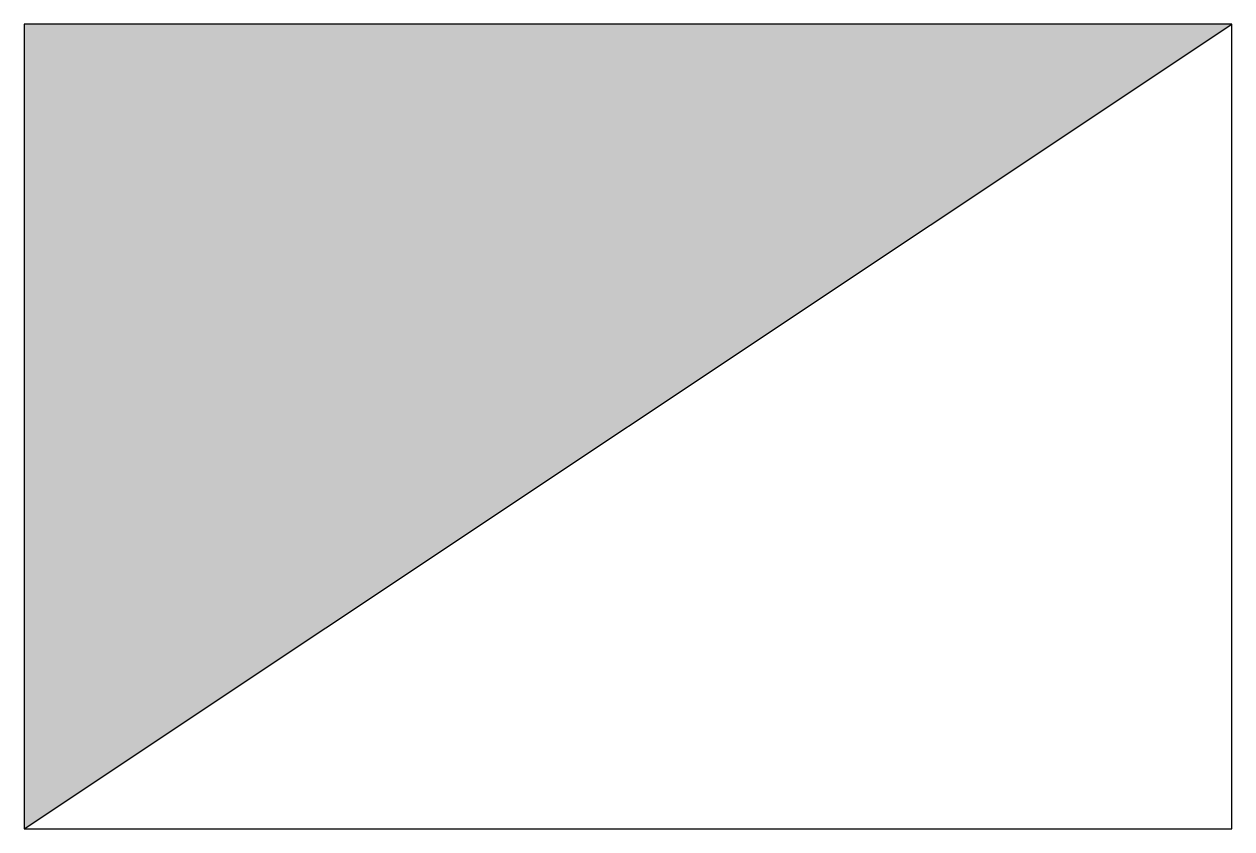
# Model space of a CAD drawing. Header units: metres. Extents: x -1.12 to 1.13, y 0 to 1.5.
import ezdxf

# ---------------------------------------------------------------- set-up
doc = ezdxf.new("R2010")
doc.units = ezdxf.units.M
doc.layers.get('0').update_dxf_attribs({"color": 150})

msp = doc.modelspace()

# ---------------------------------------------------------------- hatches: boundary and pattern name
msp.add_hatch(color=256).paths.add_polyline_path([(1.125, 1.5), (-1.125, 1.5), (-1.125, 0)])

# ---------------------------------------------------------------- linework, layer by layer
msp.add_line((-1.125, 0), (1.125, 1.5))
at = {"flags": 128}
msp.add_lwpolyline([(-1.125, 0), (1.125, 0), (1.125, 1.5), (-1.125, 1.5)], close=True, dxfattribs=at)

doc.saveas('drawing.dxf')
